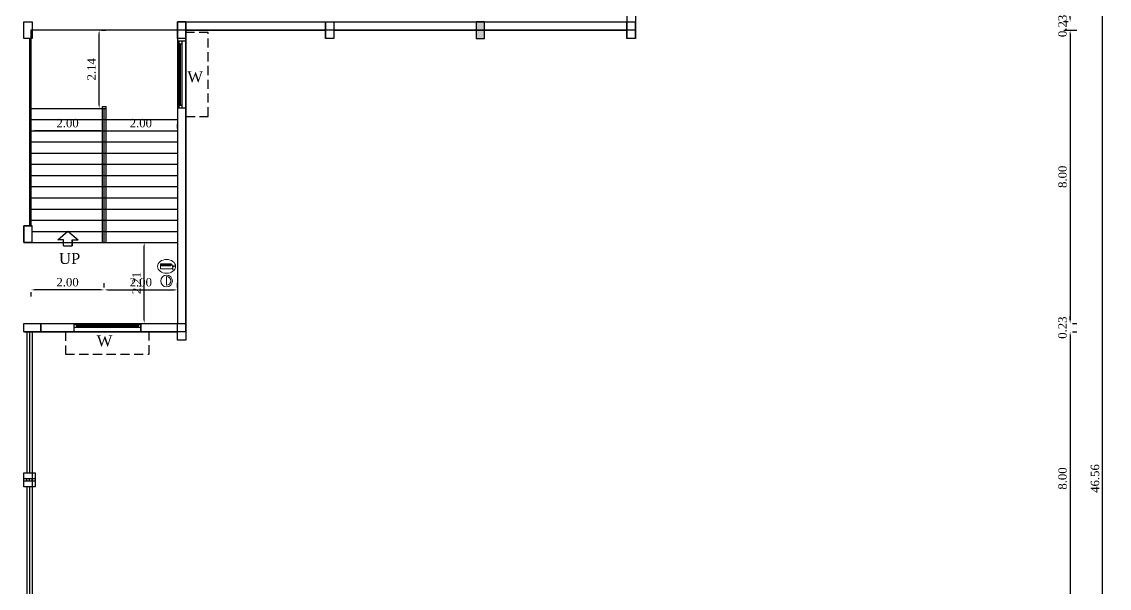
# Model space of a CAD drawing. Header units: metres. Extents: x 3616 to 3987, y 1122 to 1251.
# Drawn here: x 3915.63 to 3945.31, y 1177.13 to 1192.58 of the extents above; entities that cross this region are included whole.
import ezdxf

# ---------------------------------------------------------------- set-up
doc = ezdxf.new("R2010")
doc.units = ezdxf.units.M
doc.linetypes.add('DASHED2', pattern=[0.375, 0.25, -0.125])
for name, color, linetype in [('AR_JOINERIES', 251, 'Continuous'), ('BLK_1_FLR_2_BLT_UP_AREA', 26, 'Continuous'), ('BLK_1_FLR_2_EXIT_WIDTH_DOOR', 2, 'Continuous'), ('BLK_1_FLR_2_EXIT_WIDTH_STAIR', 1, 'Continuous')]:
    doc.layers.add(name, color=color, linetype=linetype)
doc.layers.add('elev', color=144, linetype='Continuous', lineweight=13)
doc.styles.add('ANAND', font='times.ttf')
doc.dimstyles.new('V1', dxfattribs={"dimtxt": 0.23, "dimasz": 0.1, "dimexe": 0.18, "dimexo": 0.0625, "dimgap": 0.09, "dimtad": 1, "dimzin": 0, "dimdsep": 46, "dimtxsty": 'ANAND', "dimcen": 0.09, "dimadec": 0, "dimazin": 0, "dimtfac": 1, "dimtix": 1, "dimtofl": 0, "dimtmove": 2, "dimatfit": 0, "dimfxl": 0, "dimtolj": 1, "dimtzin": 0, "dimarcsym": 0})

# ---------------------------------------------------------------- blocks, each defined once
blk = doc.blocks.new('W6a')
at = {"layer": 'AR_JOINERIES', "color": 42}
for p, q in [((-36, 0), (-36, 9)), ((36, 4.5), (-36, 4.5)), ((36, 1.5), (-36, 1.5)), ((-33, 1.5), (-33, 4.5)), ((33, 3), (-33, 3)), ((33, 1.5), (33, 4.5)), ((36, 0), (36, 9))]:
    blk.add_line(p, q, dxfattribs=at)
blk = doc.blocks.new('*D254')
at = {"color": 0, "lineweight": -2}
for p, q in [((3944.243, 1192.683), (3944.243, 1192.783)), ((3944.193, 1192.583), (3944.063, 1192.583)), ((3944.07, 1192.355), (3944.423, 1192.355)), ((3944.243, 1192.255), (3944.243, 1192.155))]:
    blk.add_line(p, q, dxfattribs=at)
at = {"color": 0}
for points in [[(3944.226, 1192.683), (3944.26, 1192.683), (3944.243, 1192.583)], [(3944.226, 1192.255), (3944.26, 1192.255), (3944.243, 1192.355)]]:
    blk.add_solid(points, dxfattribs=at)
at = {"layer": 'Defpoints', "color": 0}
for p in [(3944.243, 1192.583), (3944.256, 1192.583), (3944.008, 1192.355)]:
    blk.add_point(p, dxfattribs=at)
at = {"color": 0, "insert": (3944.036, 1192.469), "char_height": 0.23, "attachment_point": 5, "rotation": 90, "style": 'ANAND'}
blk.add_mtext('\\A1;0.23', dxfattribs=at)
blk = doc.blocks.new('*D271')
at = {"color": 0, "lineweight": -2}
for p, q in [((3945.193, 1203.404), (3945.31, 1203.404)), ((3945.13, 1156.945), (3945.13, 1203.304)), ((3945.193, 1156.845), (3945.31, 1156.845))]:
    blk.add_line(p, q, dxfattribs=at)
at = {"color": 0}
for points in [[(3945.114, 1203.304), (3945.147, 1203.304), (3945.13, 1203.404)], [(3945.114, 1156.945), (3945.147, 1156.945), (3945.13, 1156.845)]]:
    blk.add_solid(points, dxfattribs=at)
at = {"layer": 'Defpoints', "color": 0}
for p in [(3945.13, 1203.404), (3945.13, 1203.404), (3945.13, 1156.845)]:
    blk.add_point(p, dxfattribs=at)
at = {"color": 0, "insert": (3944.923, 1180.124), "char_height": 0.23, "attachment_point": 5, "rotation": 90, "style": 'ANAND'}
blk.add_mtext('\\A1;46.56', dxfattribs=at)
blk = doc.blocks.new('*D272')
at = {"color": 0, "lineweight": -2}
for p, q in [((3944.243, 1192.255), (3944.243, 1184.454)), ((3944.305, 1192.355), (3944.423, 1192.355)), ((3944.305, 1184.354), (3944.423, 1184.354))]:
    blk.add_line(p, q, dxfattribs=at)
at = {"color": 0}
for points in [[(3944.226, 1192.255), (3944.26, 1192.255), (3944.243, 1192.355)], [(3944.226, 1184.454), (3944.26, 1184.454), (3944.243, 1184.354)]]:
    blk.add_solid(points, dxfattribs=at)
at = {"layer": 'Defpoints', "color": 0}
for p in [(3944.243, 1192.355), (3944.243, 1184.354), (3944.243, 1184.354)]:
    blk.add_point(p, dxfattribs=at)
at = {"color": 0, "insert": (3944.036, 1188.354), "char_height": 0.23, "attachment_point": 5, "rotation": 90, "style": 'ANAND'}
blk.add_mtext('\\A1;8.00', dxfattribs=at)
blk = doc.blocks.new('*D273')
at = {"color": 0, "lineweight": -2}
for p, q in [((3944.243, 1184.454), (3944.243, 1184.554)), ((3944.305, 1184.354), (3944.423, 1184.354)), ((3944.305, 1184.125), (3944.423, 1184.125)), ((3944.243, 1184.025), (3944.243, 1183.925))]:
    blk.add_line(p, q, dxfattribs=at)
at = {"color": 0}
for points in [[(3944.226, 1184.454), (3944.26, 1184.454), (3944.243, 1184.354)], [(3944.226, 1184.025), (3944.26, 1184.025), (3944.243, 1184.125)]]:
    blk.add_solid(points, dxfattribs=at)
at = {"layer": 'Defpoints', "color": 0}
for p in [(3944.243, 1184.354), (3944.243, 1184.125), (3944.243, 1184.125)]:
    blk.add_point(p, dxfattribs=at)
at = {"color": 0, "insert": (3944.036, 1184.239), "char_height": 0.23, "attachment_point": 5, "rotation": 90, "style": 'ANAND'}
blk.add_mtext('\\A1;0.23', dxfattribs=at)
blk = doc.blocks.new('*D274')
at = {"color": 0, "lineweight": -2}
for p, q in [((3944.305, 1184.125), (3944.423, 1184.125)), ((3944.243, 1184.025), (3944.243, 1176.224)), ((3944.305, 1176.124), (3944.423, 1176.124))]:
    blk.add_line(p, q, dxfattribs=at)
at = {"color": 0}
for points in [[(3944.226, 1184.025), (3944.26, 1184.025), (3944.243, 1184.125)], [(3944.226, 1176.224), (3944.26, 1176.224), (3944.243, 1176.124)]]:
    blk.add_solid(points, dxfattribs=at)
at = {"layer": 'Defpoints', "color": 0}
for p in [(3944.243, 1184.125), (3944.243, 1176.124), (3944.243, 1176.124)]:
    blk.add_point(p, dxfattribs=at)
at = {"color": 0, "insert": (3944.036, 1180.124), "char_height": 0.23, "attachment_point": 5, "rotation": 90, "style": 'ANAND'}
blk.add_mtext('\\A1;8.00', dxfattribs=at)
blk = doc.blocks.new('A$C33C166A6')
at = {"layer": 'elev', "color": 1}
for p, q in [((-1.49, 7.57), (-1.49, 1.74)), ((-1.37, 7.57), (-1.37, 1.74)), ((-1.08, 7.57), (-1.08, 1.74)), ((-0.73, 7.57), (-0.73, 1.74)), ((-0.51, 8.56), (0.48, 8.56)), ((-0.38, 8.56), (-0.38, 9.37)), ((-0.26, 8.56), (-0.26, 9.37)), ((-0.23, 7.57), (-0.23, 1.74)), ((-0.06, 8.56), (-0.06, 9.37)), ((0.35, 8.56), (0.35, 9.37)), ((1.08, 8.35), (1.65, 8.92)), ((1.17, 8.27), (1.74, 8.84)), ((1.25, 8.18), (1.83, 8.75)), ((1.46, 7.57), (1.46, 1.74)), ((1.65, 8.92), (1.83, 8.75)), ((-1.49, 1.74), (1.46, 1.74)), ((10.94, 5.2), (5.95, 5.2))]:
    blk.add_line(p, q, dxfattribs=at)
blk.add_circle((8.45, 5.2), 3.4, dxfattribs=at)
for centre, radius, start, end in [((-0.51, 7.57), 0.983, 90, 180), ((-0.51, 7.57), 0.859, 90, 180), ((-0.51, 7.57), 0.571, 90, 180), ((-0.51, 7.57), 0.221, 90, 180), ((-0.02, 9.37), 0.369, 0, 180), ((0.48, 7.57), 0.983, 0, 90), ((8.45, 5.2), 2.49, 0, 180)]:
    blk.add_arc(centre, radius, start, end, dxfattribs=at)
blk.add_ellipse((0, 5.22), major_axis=(0, -5.22), ratio=0.761654, dxfattribs=at)
blk = doc.blocks.new('ARROW')
for p, q in [((-10.5, 6), (0, 15)), ((0, 15), (10.5, 6)), ((-4.5, 6), (-10.5, 6)), ((-4.5, 0), (-4.5, 6)), ((-4.5, 0), (4.5, 0)), ((4.5, 6), (10.5, 6)), ((4.5, 6), (4.5, 0)), ((4.5, 0), (4.5, 6))]:
    blk.add_line(p, q)
blk = doc.blocks.new('*D309')
at = {"color": 0, "lineweight": -2}
for p, q in [((3917.878, 1189.671), (3917.878, 1189.789)), ((3915.878, 1189.546), (3915.878, 1189.429)), ((3917.778, 1189.609), (3915.978, 1189.609))]:
    blk.add_line(p, q, dxfattribs=at)
at = {"color": 0}
for points in [[(3915.978, 1189.626), (3915.978, 1189.592), (3915.878, 1189.609)], [(3917.778, 1189.626), (3917.778, 1189.592), (3917.878, 1189.609)]]:
    blk.add_solid(points, dxfattribs=at)
at = {"layer": 'Defpoints', "color": 0}
for p in [(3915.878, 1189.609), (3915.878, 1189.609), (3917.878, 1189.609)]:
    blk.add_point(p, dxfattribs=at)
at = {"color": 0, "lineweight": -2, "insert": (3916.878, 1189.816), "char_height": 0.23, "attachment_point": 5, "style": 'ANAND'}
blk.add_mtext('\\A1;2.00', dxfattribs=at)
blk = doc.blocks.new('*D310')
at = {"color": 0, "lineweight": -2}
for p, q in [((3917.878, 1189.671), (3917.878, 1189.789)), ((3919.878, 1189.671), (3919.878, 1189.789)), ((3917.978, 1189.609), (3919.778, 1189.609))]:
    blk.add_line(p, q, dxfattribs=at)
at = {"color": 0}
for points in [[(3917.978, 1189.626), (3917.978, 1189.592), (3917.878, 1189.609)], [(3919.778, 1189.626), (3919.778, 1189.592), (3919.878, 1189.609)]]:
    blk.add_solid(points, dxfattribs=at)
at = {"layer": 'Defpoints', "color": 0}
for p in [(3917.878, 1189.609), (3919.878, 1189.609), (3919.878, 1189.609)]:
    blk.add_point(p, dxfattribs=at)
at = {"color": 0, "lineweight": -2, "insert": (3918.878, 1189.816), "char_height": 0.23, "attachment_point": 5, "style": 'ANAND'}
blk.add_mtext('\\A1;2.00', dxfattribs=at)
blk = doc.blocks.new('*D311')
at = {"color": 0, "lineweight": -2}
for p, q in [((3917.739, 1190.318), (3917.739, 1192.255)), ((3917.802, 1192.355), (3917.919, 1192.355)), ((3917.802, 1190.218), (3917.919, 1190.218))]:
    blk.add_line(p, q, dxfattribs=at)
at = {"color": 0}
for points in [[(3917.723, 1192.255), (3917.756, 1192.255), (3917.739, 1192.355)], [(3917.723, 1190.318), (3917.756, 1190.318), (3917.739, 1190.218)]]:
    blk.add_solid(points, dxfattribs=at)
at = {"layer": 'Defpoints', "color": 0}
for p in [(3917.739, 1192.355), (3917.739, 1192.355), (3917.739, 1190.218)]:
    blk.add_point(p, dxfattribs=at)
at = {"color": 0, "lineweight": -2, "insert": (3917.532, 1191.287), "char_height": 0.23, "attachment_point": 5, "rotation": 90, "style": 'ANAND'}
blk.add_mtext('\\A1;2.14', dxfattribs=at)
blk = doc.blocks.new('*D28')
at = {"color": 0, "lineweight": -2}
for p, q in [((3918.969, 1184.454), (3918.969, 1186.461)), ((3919.031, 1186.561), (3919.149, 1186.561)), ((3919.031, 1184.354), (3919.149, 1184.354))]:
    blk.add_line(p, q, dxfattribs=at)
at = {"color": 0}
for points in [[(3918.952, 1186.461), (3918.985, 1186.461), (3918.969, 1186.561)], [(3918.952, 1184.454), (3918.985, 1184.454), (3918.969, 1184.354)]]:
    blk.add_solid(points, dxfattribs=at)
at = {"layer": 'Defpoints', "color": 0}
for p in [(3918.969, 1186.561, -0.032), (3918.969, 1186.561), (3918.969, 1184.354, -0.032)]:
    blk.add_point(p, dxfattribs=at)
at = {"color": 0, "lineweight": -2, "insert": (3918.761, 1185.457), "char_height": 0.23, "attachment_point": 5, "rotation": 90, "style": 'ANAND'}
blk.add_mtext('\\A1;2.21', dxfattribs=at)
blk = doc.blocks.new('*D353')
at = {"layer": 'BLK_1_FLR_2_EXIT_WIDTH_STAIR', "color": 0, "lineweight": -2}
for p, q in [((3917.778, 1185.269), (3915.978, 1185.269)), ((3917.878, 1185.331), (3917.878, 1185.449)), ((3915.878, 1185.206), (3915.878, 1185.089))]:
    blk.add_line(p, q, dxfattribs=at)
at = {"layer": 'BLK_1_FLR_2_EXIT_WIDTH_STAIR', "color": 0}
for points in [[(3915.978, 1185.286), (3915.978, 1185.252), (3915.878, 1185.269)], [(3917.778, 1185.286), (3917.778, 1185.252), (3917.878, 1185.269)]]:
    blk.add_solid(points, dxfattribs=at)
at = {"layer": 'Defpoints', "color": 0}
for p in [(3915.878, 1185.269), (3915.878, 1185.269), (3917.878, 1185.269)]:
    blk.add_point(p, dxfattribs=at)
at = {"layer": 'BLK_1_FLR_2_EXIT_WIDTH_STAIR', "color": 0, "insert": (3916.878, 1185.476), "char_height": 0.23, "attachment_point": 5, "style": 'ANAND'}
blk.add_mtext('\\A1;2.00', dxfattribs=at)
blk = doc.blocks.new('*D354')
at = {"layer": 'BLK_1_FLR_2_EXIT_WIDTH_DOOR', "color": 0, "lineweight": -2}
for p, q in [((3917.878, 1185.331), (3917.878, 1185.449)), ((3917.978, 1185.269), (3919.778, 1185.269)), ((3919.878, 1185.331), (3919.878, 1185.449))]:
    blk.add_line(p, q, dxfattribs=at)
at = {"layer": 'BLK_1_FLR_2_EXIT_WIDTH_DOOR', "color": 0}
for points in [[(3917.978, 1185.286), (3917.978, 1185.252), (3917.878, 1185.269)], [(3919.778, 1185.286), (3919.778, 1185.252), (3919.878, 1185.269)]]:
    blk.add_solid(points, dxfattribs=at)
at = {"layer": 'Defpoints', "color": 0}
for p in [(3917.878, 1185.269), (3919.878, 1185.269), (3919.878, 1185.269)]:
    blk.add_point(p, dxfattribs=at)
at = {"layer": 'BLK_1_FLR_2_EXIT_WIDTH_DOOR', "color": 0, "insert": (3918.878, 1185.476), "char_height": 0.23, "attachment_point": 5, "style": 'ANAND'}
blk.add_mtext('\\A1;2.00', dxfattribs=at)

msp = doc.modelspace()

# ---------------------------------------------------------------- hatches: boundary and pattern name
h = msp.add_hatch(color=256)
h.dxf.hatch_style = 1
h.paths.add_polyline_path([(3928.26012, 1192.58313), (3928.03152, 1192.58313), (3928.03152, 1192.35453), (3928.26012, 1192.35453)])
h.paths.add_polyline_path([(3928.26012, 1192.35453), (3928.03152, 1192.35453), (3928.03152, 1192.12593), (3928.26012, 1192.12593)])

# ---------------------------------------------------------------- linework, layer by layer
at = {"lineweight": -2}
for p, q in [((3932.14632, 1195.63113, -0.0324), (3932.14632, 1192.12593, -0.0324)), ((3932.37492, 1195.63113, -0.0324), (3932.37492, 1192.12593, -0.0324)), ((3919.87812, 1192.58313, -0.0324), (3919.87812, 1184.35353, -0.0324)), ((3920.10672, 1192.58313, -0.0324), (3932.14632, 1192.58313, -0.0324)), ((3920.10672, 1192.58313, -0.0324), (3920.10672, 1184.12493, -0.0324)), ((3923.91672, 1192.58313, -0.0324), (3923.91672, 1192.12593, -0.0324)), ((3932.37492, 1192.12593, -0.0324), (3932.37492, 1192.58313, -0.0324)), ((3915.83952, 1192.12593, -0.0324), (3915.83952, 1187.01808, -0.0324)), ((3915.87812, 1192.35453, -0.0324), (3915.87812, 1187.01808, -0.0324)), ((3919.87812, 1192.35453, -0.0324), (3915.87812, 1192.35453, -0.0324)), ((3920.10672, 1192.35453, -0.0324), (3915.91572, 1192.35453, -0.0324)), ((3920.10672, 1192.35453, -0.0324), (3923.91672, 1192.35453, -0.0324)), ((3924.14532, 1192.35453, -0.0324), (3932.14632, 1192.35453, -0.0324)), ((3915.87812, 1190.21848, -0.0324), (3917.87812, 1190.21848, -0.0324)), ((3917.82732, 1190.26928, -0.0324), (3917.92892, 1190.26928, -0.0324)), ((3917.82732, 1188.38968, -0.0324), (3917.82732, 1190.26928, -0.0324)), ((3917.87812, 1186.56088, -0.0324), (3917.87812, 1190.21848, -0.0324)), ((3917.87812, 1188.38968, -0.0324), (3917.87812, 1190.21848, -0.0324)), ((3917.92892, 1186.56088, -0.0324), (3917.92892, 1190.26928, -0.0324)), ((3915.87812, 1189.91368, -0.0324), (3917.87812, 1189.91368, -0.0324)), ((3917.87812, 1189.91368, -0.0324), (3919.87812, 1189.91368, -0.0324)), ((3915.87812, 1189.60888, -0.0324), (3917.87812, 1189.60888, -0.0324)), ((3917.87812, 1189.60888, -0.0324), (3919.87812, 1189.60888, -0.0324)), ((3915.87812, 1189.30408, -0.0324), (3917.87812, 1189.30408, -0.0324)), ((3917.87812, 1189.30408, -0.0324), (3919.87812, 1189.30408, -0.0324)), ((3915.87812, 1188.99928, -0.0324), (3917.87812, 1188.99928, -0.0324)), ((3917.87812, 1188.99928, -0.0324), (3919.87812, 1188.99928, -0.0324)), ((3915.87812, 1188.69448, -0.0324), (3917.87812, 1188.69448, -0.0324)), ((3917.87812, 1188.69448, -0.0324), (3919.87812, 1188.69448, -0.0324)), ((3915.87812, 1188.38968, -0.0324), (3917.87812, 1188.38968, -0.0324)), ((3917.82732, 1186.56088, -0.0324), (3917.82732, 1188.38968, -0.0324)), ((3917.87812, 1188.38968, -0.0324), (3919.87812, 1188.38968, -0.0324)), ((3917.87812, 1186.56088, -0.0324), (3917.87812, 1188.38968, -0.0324)), ((3915.87812, 1188.08488, -0.0324), (3917.87812, 1188.08488, -0.0324)), ((3917.87812, 1188.08488, -0.0324), (3919.87812, 1188.08488, -0.0324)), ((3915.87812, 1187.78008, -0.0324), (3917.87812, 1187.78008, -0.0324)), ((3917.87812, 1187.78008, -0.0324), (3919.87812, 1187.78008, -0.0324)), ((3915.87812, 1187.47528, -0.0324), (3917.87812, 1187.47528, -0.0324)), ((3917.87812, 1187.47528, -0.0324), (3919.87812, 1187.47528, -0.0324)), ((3915.87812, 1187.17048, -0.0324), (3917.87812, 1187.17048, -0.0324)), ((3917.87812, 1187.17048, -0.0324), (3919.87812, 1187.17048, -0.0324)), ((3915.68712, 1187.01808, -0.0324), (3915.91572, 1187.01808, -0.0324)), ((3915.68712, 1186.56088, -0.0324), (3915.68712, 1187.01808, -0.0324)), ((3915.91572, 1186.86568, -0.0324), (3917.87812, 1186.86568, -0.0324)), ((3917.87812, 1186.86568, -0.0324), (3919.87812, 1186.86568, -0.0324)), ((3915.91572, 1186.56088, -0.0324), (3915.68712, 1186.56088, -0.0324)), ((3915.91572, 1186.56088, -0.0324), (3915.68712, 1186.56088, -0.0324)), ((3915.87812, 1186.56088, -0.0324), (3917.87812, 1186.56088, -0.0324)), ((3917.87812, 1186.56088, -0.0324), (3919.87812, 1186.56088, -0.0324)), ((3915.68712, 1184.35353, -0.0324), (3919.87812, 1184.35353, -0.0324)), ((3915.68712, 1184.12493, -0.0324), (3915.68712, 1184.35353, -0.0324)), ((3915.68712, 1184.12493, -0.0324), (3919.87812, 1184.12493, -0.0324)), ((3915.76332, 1184.12493, -0.0324), (3915.76332, 1180.27683, -0.0324)), ((3915.83952, 1184.12493, -0.0324), (3915.83952, 1180.27683, -0.0324)), ((3915.91572, 1184.12493, -0.0324), (3915.91572, 1180.27683, -0.0324)), ((3915.68712, 1180.04823, -0.0324), (3915.68712, 1180.27683, -0.0324)), ((3915.68712, 1180.27683, -0.0324), (3915.99192, 1180.27683, -0.0324)), ((3915.99192, 1180.27683, -0.0324), (3915.99192, 1180.04823, -0.0324)), ((3915.68712, 1179.89583, -0.0324), (3915.68712, 1180.12443, -0.0324)), ((3915.68712, 1180.12443, -0.0324), (3915.99192, 1180.12443, -0.0324)), ((3915.99192, 1180.04823, -0.0324), (3915.68712, 1180.04823, -0.0324)), ((3915.76332, 1180.04823, -0.0324), (3915.76332, 1180.12443, -0.0324)), ((3915.83952, 1180.04823, -0.0324), (3915.83952, 1180.12443, -0.0324)), ((3915.91572, 1180.04823, -0.0324), (3915.91572, 1180.12443, -0.0324)), ((3915.99192, 1180.12443, -0.0324), (3915.99192, 1179.89583, -0.0324)), ((3915.99192, 1179.89583, -0.0324), (3915.68712, 1179.89583, -0.0324)), ((3915.76157, 1179.89583, -0.0324), (3915.76157, 1173.45727, -0.0324)), ((3915.83777, 1179.89583, -0.0324), (3915.83777, 1173.45727, -0.0324)), ((3915.91572, 1179.89583, -0.0324), (3915.91572, 1173.45727, -0.0324))]:
    msp.add_line(p, q, dxfattribs=at)
at = {"linetype": 'DASHED2'}
for p, q in [((3920.71672, 1192.29063, -0.0324), (3920.10672, 1192.29063, -0.0324)), ((3920.71672, 1190.00183, -0.0324), (3920.71672, 1192.29063, -0.0324)), ((3920.10672, 1190.00183, -0.0324), (3920.71672, 1190.00183, -0.0324)), ((3916.81983, 1184.12493, -0.0324), (3916.81983, 1183.51493, -0.0324)), ((3919.10863, 1183.51493, -0.0324), (3919.10863, 1184.12493, -0.0324)), ((3916.81983, 1183.51493, -0.0324), (3919.10863, 1183.51493, -0.0324))]:
    msp.add_line(p, q, dxfattribs=at)
at = {"lineweight": -2, "elevation": -0.0324}
for points in [[(3915.68712, 1192.58313), (3915.91572, 1192.58313), (3915.91572, 1192.12593), (3915.68712, 1192.12593)], [(3919.87812, 1192.58313), (3920.10672, 1192.58313), (3920.10672, 1192.12593), (3919.87812, 1192.12593)], [(3924.14532, 1192.12593), (3923.91672, 1192.12593), (3923.91672, 1192.58313), (3924.14532, 1192.58313)], [(3932.37492, 1192.12593), (3932.14632, 1192.12593), (3932.14632, 1192.58313), (3932.37492, 1192.58313)], [(3916.14432, 1184.35353), (3916.14432, 1184.12493), (3915.68712, 1184.12493), (3915.68712, 1184.35353)], [(3916.14432, 1184.35353), (3917.04983, 1184.35353), (3917.04983, 1184.12493), (3916.14432, 1184.12493)]]:
    msp.add_lwpolyline(points, close=True, dxfattribs=at)
for points in [[(3920.10672, 1184.12493), (3920.10672, 1192.58313), (3919.87812, 1192.58313), (3919.87812, 1184.35353)], [(3919.87812, 1184.12493), (3918.87863, 1184.12493), (3918.87863, 1184.35353), (3919.87812, 1184.35353)]]:
    msp.add_lwpolyline(points, dxfattribs=at)
at = {"elevation": -0.0324}
for points in [[(3928.26012, 1192.58313), (3928.03152, 1192.58313), (3928.03152, 1192.12593), (3928.26012, 1192.12593)], [(3915.91572, 1187.01808), (3915.68712, 1187.01808), (3915.68712, 1186.56088), (3915.91572, 1186.56088)], [(3919.87812, 1184.35353), (3920.10672, 1184.35353), (3920.10672, 1183.89633), (3919.87812, 1183.89633)]]:
    msp.add_lwpolyline(points, close=True, dxfattribs=at)
at = {"layer": 'BLK_1_FLR_2_BLT_UP_AREA', "color": 26, "ltscale": 400, "elevation": -0.0324}
msp.add_lwpolyline([(3904.25712, 1203.40353), (3932.37492, 1203.40353), (3932.37492, 1192.35453), (3920.10672, 1192.35453), (3920.10672, 1184.12493), (3915.91572, 1184.12493), (3915.91345, 1173.45722), (3923.91672, 1173.45893), (3923.91672, 1176.12558), (3940.60452, 1176.12233), (3940.60452, 1156.84533), (3915.68712, 1156.84533), (3915.68712, 1158.17883), (3912.63912, 1158.17883), (3912.63912, 1156.84533), (3904.25712, 1156.84533), (3904.25712, 1164.61773), (3907.00032, 1164.61773), (3907.00032, 1167.66573), (3904.25712, 1167.66573)], close=True, dxfattribs=at)

# ---------------------------------------------------------------- block references
at = {"lineweight": -2, "xscale": -0.0254, "yscale": 0.0254, "zscale": 0.0254}
for p, rotation in [((3919.87812, 1191.14623, -0.0324), 270), ((3917.96423, 1184.35353, -0.0324), 180)]:
    msp.add_blockref('W6a', p, dxfattribs=dict(at, rotation=rotation))
at = {"xscale": 0.02619375, "yscale": 0.02619375, "zscale": 0.02619375}
msp.add_blockref('ARROW', (3916.88814, 1186.47354, -0.0324), dxfattribs=at)
at = {"xscale": 0.0471622666699041, "yscale": 0.0471622666699041, "zscale": 0.0471622666699041, "rotation": 270}
msp.add_blockref('A$C33C166A6', (3919.33486, 1185.91091, -0.0324), dxfattribs=at)

# ---------------------------------------------------------------- texts
at = {"style": 'ANAND'}
for s, p in [('W', (3920.14681, 1190.93221, -0.0324)), ('UP', (3916.64482, 1185.97588, -0.0324)), ('W', (3917.67295, 1183.72808, -0.0324))]:
    msp.add_text(s, height=0.3, dxfattribs=at).set_placement(p)

# ---------------------------------------------------------------- dimensions: what is measured, and where the dimension line sits
for base, p1, p2, picture, middle in [((3945.13047, 1203.40353, -0.0324), (3945.13047, 1156.84533, -0.0324), (3945.13047, 1203.40353, -0.0324), '*D271', (3944.92315, 1180.12443, -0.0324)), ((3944.24288, 1192.58313, -0.0324), (3944.00773, 1192.35453, -0.0324), (3944.25569, 1192.58313, -0.0324), '*D254', (3944.03556, 1192.46883, -0.0324)), ((3944.24288, 1184.35353, -0.0324), (3944.24288, 1192.35453, -0.0324), (3944.24288, 1184.35353, -0.0324), '*D272', (3944.03556, 1188.35403, -0.0324)), ((3944.24288, 1184.12493, -0.0324), (3944.24288, 1184.35353, -0.0324), (3944.24288, 1184.12493, -0.0324), '*D273', (3944.03556, 1184.23923, -0.0324)), ((3944.24288, 1176.12393, -0.0324), (3944.24288, 1184.12493, -0.0324), (3944.24288, 1176.12393, -0.0324), '*D274', (3944.03556, 1180.12443, -0.0324))]:
    dim = msp.add_linear_dim(base=base, p1=p1, p2=p2, angle=90, dimstyle='V1')
    dim.commit()
    dim.dimension.update_dxf_attribs({"geometry": picture, "text_midpoint": middle})
at = {"lineweight": -2}
for base, p1, p2, picture, middle in [((3917.73935, 1192.35453, -0.0324), (3917.73935, 1190.21848, -0.0324), (3917.73935, 1192.35453, -0.0324), '*D311', (3917.53203, 1191.28651, -0.0324)), ((3918.96877, 1186.56088), (3918.96877, 1184.35353, -0.0324), (3918.96877, 1186.56088, -0.0324), '*D28', (3918.76145, 1185.45721))]:
    dim = msp.add_linear_dim(base=base, p1=p1, p2=p2, angle=90, dimstyle='V1', dxfattribs=at)
    dim.commit()
    dim.dimension.update_dxf_attribs({"geometry": picture, "text_midpoint": middle})
for base, p2, picture, middle in [((3915.87812, 1189.60888, -0.0324), (3915.87812, 1189.60888, -0.0324), '*D309', (3916.87812, 1189.8162, -0.0324)), ((3919.87812, 1189.60888, -0.0324), (3919.87812, 1189.60888, -0.0324), '*D310', (3918.87812, 1189.8162, -0.0324))]:
    dim = msp.add_linear_dim(base=base, p1=(3917.87812, 1189.60888, -0.0324), p2=p2, dimstyle='V1', dxfattribs=at)
    dim.commit()
    dim.dimension.update_dxf_attribs({"geometry": picture, "text_midpoint": middle})
at = {"layer": 'BLK_1_FLR_2_EXIT_WIDTH_DOOR'}
dim = msp.add_linear_dim(base=(3919.87812, 1185.26885, -0.0324), p1=(3917.87812, 1185.26885, -0.0324), p2=(3919.87812, 1185.26885, -0.0324), dimstyle='V1', dxfattribs=at)
dim.commit()
dim.dimension.update_dxf_attribs({"geometry": '*D354', "text_midpoint": (3918.87812, 1185.47617, -0.0324)})
at = {"layer": 'BLK_1_FLR_2_EXIT_WIDTH_STAIR'}
dim = msp.add_linear_dim(base=(3915.87812, 1185.26885, -0.0324), p1=(3917.87812, 1185.26885, -0.0324), p2=(3915.87812, 1185.26885, -0.0324), dimstyle='V1', dxfattribs=at)
dim.commit()
dim.dimension.update_dxf_attribs({"geometry": '*D353', "text_midpoint": (3916.87812, 1185.47617, -0.0324)})

doc.saveas('drawing.dxf')
